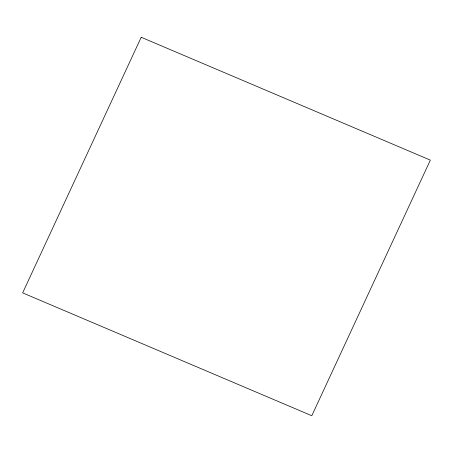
<?xml version="1.0" encoding="UTF-8"?>
<svg xmlns="http://www.w3.org/2000/svg" width="453" height="453" viewBox="0 0 453 453"><rect width="100%" height="100%" fill="white"/><g stroke="black" fill="none" stroke-linecap="round" stroke-linejoin="round"><path stroke-width="0.68" d="M141.2 37.271L22.65 292.876L311.8 415.729L430.35 160.124L141.2 37.271"/></g></svg>
